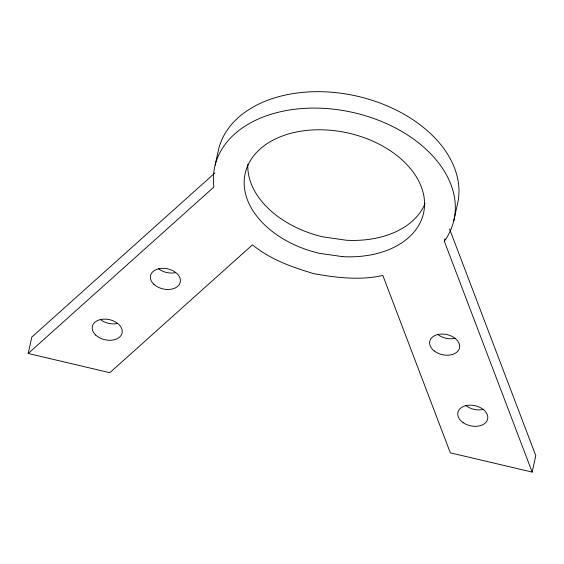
<?xml version="1.0" encoding="UTF-8"?>
<svg xmlns="http://www.w3.org/2000/svg" width="564" height="564" viewBox="0 0 564 564"><rect width="100%" height="100%" fill="white"/><g stroke="black" fill="none" stroke-linecap="round" stroke-linejoin="round"><path stroke-width="0.85" d="M449.529 228.935L535.8 455.677L532.162 472.089L450.326 452.829L382.822 275.429C360.22 280.604 336.701 277.692 314.113 273.766C292.349 267.258 270.177 259.468 252.453 244.846L109.825 372.691L28.2 353.473L31.838 337.06L214.933 172.944M215.088 165.231L218.726 148.818A122.543 82.95 12.5 0 1 358.246 96.43A122.543 82.95 12.5 0 1 457.27 204.965L453.632 221.377M532.162 472.089L444.326 241.244L444.876 238.783M28.2 353.473L213.911 187.015A122.543 82.95 12.5 0 1 354.608 112.849A122.543 82.95 12.5 0 1 444.326 241.244M117.206 323.503A15.228 10.307 12.5 0 1 100.406 319.577M175.376 272.694A15.228 10.307 12.5 0 1 158.583 268.76M483.785 409.302A15.228 10.307 12.5 0 1 465.66 405.375M455.359 338.252A15.228 10.307 12.5 0 1 437.847 334.501M425.073 203.491A91.375 61.85 12.5 0 1 346.437 240.257L322.904 236.88A91.375 61.85 12.5 0 1 247.836 164.399M342.792 256.669L319.259 253.299A91.375 61.85 12.5 0 1 260.138 148.981A91.375 61.85 12.5 0 1 412.192 170.779A91.375 61.85 12.5 0 1 342.792 256.669M95.697 335.065A15.228 10.307 12.5 0 0 121.345 334.945A15.228 10.307 12.5 0 0 104.615 319.118A15.228 10.307 12.5 0 0 95.697 335.065M153.866 284.249A15.228 10.307 12.5 0 0 179.514 284.129A15.228 10.307 12.5 0 0 162.785 268.309A15.228 10.307 12.5 0 0 153.866 284.249M463.178 422.662A15.228 10.307 12.5 0 0 487.592 419.235A15.228 10.307 12.5 0 0 467.535 405.347A15.228 10.307 12.5 0 0 463.178 422.662M434.209 350.921A15.228 10.307 12.5 0 0 459.23 348.855A15.228 10.307 12.5 0 0 440.477 334.099A15.228 10.307 12.5 0 0 434.209 350.921"/></g></svg>
